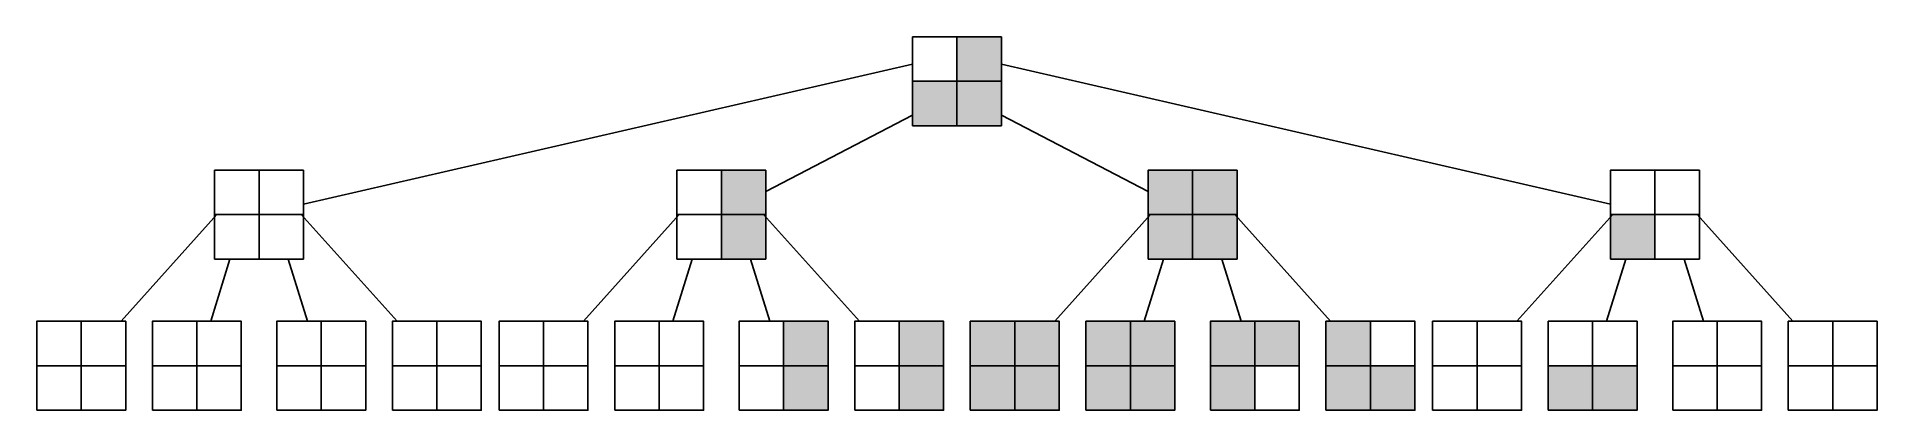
# Model space of a CAD drawing. Extents: x 0 to 207, y 0 to 42.
import ezdxf

# ---------------------------------------------------------------- set-up
doc = ezdxf.new("R2010")
doc.units = 0
doc.header["$MEASUREMENT"] = 0
doc.layers.get('0').update_dxf_attribs({"linetype": 'CONTINUOUS'})
doc.layers.add('CONNECTOR', color=7, linetype='CONTINUOUS')

msp = doc.modelspace()

# ---------------------------------------------------------------- hatches: boundary and pattern name
for points in [[(103.75, 37.25), (108.75, 37.25), (108.75, 42.25), (103.75, 42.25)], [(98.75, 32.25), (103.75, 32.25), (103.75, 37.25), (98.75, 37.25)], [(103.75, 32.25), (108.75, 32.25), (108.75, 37.25), (103.75, 37.25)], [(77.25, 22.25), (82.25, 22.25), (82.25, 27.25), (77.25, 27.25)], [(125.25, 22.25), (130.25, 22.25), (130.25, 27.25), (125.25, 27.25)], [(130.25, 22.25), (135.25, 22.25), (135.25, 27.25), (130.25, 27.25)], [(77.25, 17.25), (82.25, 17.25), (82.25, 22.25), (77.25, 22.25)], [(125.25, 17.25), (130.25, 17.25), (130.25, 22.25), (125.25, 22.25)], [(130.25, 17.25), (135.25, 17.25), (135.25, 22.25), (130.25, 22.25)], [(177.25, 17.25), (182.25, 17.25), (182.25, 22.25), (177.25, 22.25)], [(84.25, 5.25), (89.25, 5.25), (89.25, 10.25), (84.25, 10.25)], [(97.25, 5.25), (102.25, 5.25), (102.25, 10.25), (97.25, 10.25)], [(105.25, 5.25), (110.25, 5.25), (110.25, 10.25), (105.25, 10.25)], [(110.25, 5.25), (115.25, 5.25), (115.25, 10.25), (110.25, 10.25)], [(118.25, 5.25), (123.25, 5.25), (123.25, 10.25), (118.25, 10.25)], [(123.25, 5.25), (128.25, 5.25), (128.25, 10.25), (123.25, 10.25)], [(132.25, 5.25), (137.25, 5.25), (137.25, 10.25), (132.25, 10.25)], [(137.25, 5.25), (142.25, 5.25), (142.25, 10.25), (137.25, 10.25)], [(145.25, 5.25), (150.25, 5.25), (150.25, 10.25), (145.25, 10.25)], [(84.25, 0.25), (89.25, 0.25), (89.25, 5.25), (84.25, 5.25)], [(97.25, 0.25), (102.25, 0.25), (102.25, 5.25), (97.25, 5.25)], [(105.25, 0.25), (110.25, 0.25), (110.25, 5.25), (105.25, 5.25)], [(110.25, 0.25), (115.25, 0.25), (115.25, 5.25), (110.25, 5.25)], [(118.25, 0.25), (123.25, 0.25), (123.25, 5.25), (118.25, 5.25)], [(123.25, 0.25), (128.25, 0.25), (128.25, 5.25), (123.25, 5.25)], [(132.25, 0.25), (137.25, 0.25), (137.25, 5.25), (132.25, 5.25)], [(145.25, 0.25), (150.25, 0.25), (150.25, 5.25), (145.25, 5.25)], [(150.25, 0.25), (155.25, 0.25), (155.25, 5.25), (150.25, 5.25)], [(170.25, 0.25), (175.25, 0.25), (175.25, 5.25), (170.25, 5.25)], [(175.25, 0.25), (180.25, 0.25), (180.25, 5.25), (175.25, 5.25)]]:
    msp.add_hatch(color=10).paths.add_polyline_path(points)

# ---------------------------------------------------------------- linework, layer by layer
at = {"color": 7, "linetype": 'CONTINUOUS'}
for points in [[(98.75, 37.25), (103.75, 37.25), (103.75, 42.25), (98.75, 42.25)], [(103.75, 37.25), (108.75, 37.25), (108.75, 42.25), (103.75, 42.25)], [(98.75, 32.25), (103.75, 32.25), (103.75, 37.25), (98.75, 37.25)], [(103.75, 32.25), (108.75, 32.25), (108.75, 37.25), (103.75, 37.25)], [(20.25, 22.25), (25.25, 22.25), (25.25, 27.25), (20.25, 27.25)], [(25.25, 22.25), (30.25, 22.25), (30.25, 27.25), (25.25, 27.25)], [(72.25, 22.25), (77.25, 22.25), (77.25, 27.25), (72.25, 27.25)], [(77.25, 22.25), (82.25, 22.25), (82.25, 27.25), (77.25, 27.25)], [(125.25, 22.25), (130.25, 22.25), (130.25, 27.25), (125.25, 27.25)], [(130.25, 22.25), (135.25, 22.25), (135.25, 27.25), (130.25, 27.25)], [(177.25, 22.25), (182.25, 22.25), (182.25, 27.25), (177.25, 27.25)], [(182.25, 22.25), (187.25, 22.25), (187.25, 27.25), (182.25, 27.25)], [(20.25, 17.25), (25.25, 17.25), (25.25, 22.25), (20.25, 22.25)], [(25.25, 17.25), (30.25, 17.25), (30.25, 22.25), (25.25, 22.25)], [(72.25, 17.25), (77.25, 17.25), (77.25, 22.25), (72.25, 22.25)], [(77.25, 17.25), (82.25, 17.25), (82.25, 22.25), (77.25, 22.25)], [(125.25, 17.25), (130.25, 17.25), (130.25, 22.25), (125.25, 22.25)], [(130.25, 17.25), (135.25, 17.25), (135.25, 22.25), (130.25, 22.25)], [(177.25, 17.25), (182.25, 17.25), (182.25, 22.25), (177.25, 22.25)], [(182.25, 17.25), (187.25, 17.25), (187.25, 22.25), (182.25, 22.25)], [(0.25, 5.25), (5.25, 5.25), (5.25, 10.25), (0.25, 10.25)], [(5.25, 5.25), (10.25, 5.25), (10.25, 10.25), (5.25, 10.25)], [(13.25, 5.25), (18.25, 5.25), (18.25, 10.25), (13.25, 10.25)], [(18.25, 5.25), (23.25, 5.25), (23.25, 10.25), (18.25, 10.25)], [(27.25, 5.25), (32.25, 5.25), (32.25, 10.25), (27.25, 10.25)], [(32.25, 5.25), (37.25, 5.25), (37.25, 10.25), (32.25, 10.25)], [(40.25, 5.25), (45.25, 5.25), (45.25, 10.25), (40.25, 10.25)], [(45.25, 5.25), (50.25, 5.25), (50.25, 10.25), (45.25, 10.25)], [(52.25, 5.25), (57.25, 5.25), (57.25, 10.25), (52.25, 10.25)], [(57.25, 5.25), (62.25, 5.25), (62.25, 10.25), (57.25, 10.25)], [(65.25, 5.25), (70.25, 5.25), (70.25, 10.25), (65.25, 10.25)], [(70.25, 5.25), (75.25, 5.25), (75.25, 10.25), (70.25, 10.25)], [(79.25, 5.25), (84.25, 5.25), (84.25, 10.25), (79.25, 10.25)], [(84.25, 5.25), (89.25, 5.25), (89.25, 10.25), (84.25, 10.25)], [(92.25, 5.25), (97.25, 5.25), (97.25, 10.25), (92.25, 10.25)], [(97.25, 5.25), (102.25, 5.25), (102.25, 10.25), (97.25, 10.25)], [(105.25, 5.25), (110.25, 5.25), (110.25, 10.25), (105.25, 10.25)], [(110.25, 5.25), (115.25, 5.25), (115.25, 10.25), (110.25, 10.25)], [(118.25, 5.25), (123.25, 5.25), (123.25, 10.25), (118.25, 10.25)], [(123.25, 5.25), (128.25, 5.25), (128.25, 10.25), (123.25, 10.25)], [(132.25, 5.25), (137.25, 5.25), (137.25, 10.25), (132.25, 10.25)], [(137.25, 5.25), (142.25, 5.25), (142.25, 10.25), (137.25, 10.25)], [(145.25, 5.25), (150.25, 5.25), (150.25, 10.25), (145.25, 10.25)], [(150.25, 5.25), (155.25, 5.25), (155.25, 10.25), (150.25, 10.25)], [(157.25, 5.25), (162.25, 5.25), (162.25, 10.25), (157.25, 10.25)], [(162.25, 5.25), (167.25, 5.25), (167.25, 10.25), (162.25, 10.25)], [(170.25, 5.25), (175.25, 5.25), (175.25, 10.25), (170.25, 10.25)], [(175.25, 5.25), (180.25, 5.25), (180.25, 10.25), (175.25, 10.25)], [(184.25, 5.25), (189.25, 5.25), (189.25, 10.25), (184.25, 10.25)], [(189.25, 5.25), (194.25, 5.25), (194.25, 10.25), (189.25, 10.25)], [(197.25, 5.25), (202.25, 5.25), (202.25, 10.25), (197.25, 10.25)], [(202.25, 5.25), (207.25, 5.25), (207.25, 10.25), (202.25, 10.25)], [(0.25, 0.25), (5.25, 0.25), (5.25, 5.25), (0.25, 5.25)], [(5.25, 0.25), (10.25, 0.25), (10.25, 5.25), (5.25, 5.25)], [(13.25, 0.25), (18.25, 0.25), (18.25, 5.25), (13.25, 5.25)], [(18.25, 0.25), (23.25, 0.25), (23.25, 5.25), (18.25, 5.25)], [(27.25, 0.25), (32.25, 0.25), (32.25, 5.25), (27.25, 5.25)], [(32.25, 0.25), (37.25, 0.25), (37.25, 5.25), (32.25, 5.25)], [(40.25, 0.25), (45.25, 0.25), (45.25, 5.25), (40.25, 5.25)], [(45.25, 0.25), (50.25, 0.25), (50.25, 5.25), (45.25, 5.25)], [(52.25, 0.25), (57.25, 0.25), (57.25, 5.25), (52.25, 5.25)], [(57.25, 0.25), (62.25, 0.25), (62.25, 5.25), (57.25, 5.25)], [(65.25, 0.25), (70.25, 0.25), (70.25, 5.25), (65.25, 5.25)], [(70.25, 0.25), (75.25, 0.25), (75.25, 5.25), (70.25, 5.25)], [(79.25, 0.25), (84.25, 0.25), (84.25, 5.25), (79.25, 5.25)], [(84.25, 0.25), (89.25, 0.25), (89.25, 5.25), (84.25, 5.25)], [(92.25, 0.25), (97.25, 0.25), (97.25, 5.25), (92.25, 5.25)], [(97.25, 0.25), (102.25, 0.25), (102.25, 5.25), (97.25, 5.25)], [(105.25, 0.25), (110.25, 0.25), (110.25, 5.25), (105.25, 5.25)], [(110.25, 0.25), (115.25, 0.25), (115.25, 5.25), (110.25, 5.25)], [(118.25, 0.25), (123.25, 0.25), (123.25, 5.25), (118.25, 5.25)], [(123.25, 0.25), (128.25, 0.25), (128.25, 5.25), (123.25, 5.25)], [(132.25, 0.25), (137.25, 0.25), (137.25, 5.25), (132.25, 5.25)], [(137.25, 0.25), (142.25, 0.25), (142.25, 5.25), (137.25, 5.25)], [(145.25, 0.25), (150.25, 0.25), (150.25, 5.25), (145.25, 5.25)], [(150.25, 0.25), (155.25, 0.25), (155.25, 5.25), (150.25, 5.25)], [(157.25, 0.25), (162.25, 0.25), (162.25, 5.25), (157.25, 5.25)], [(162.25, 0.25), (167.25, 0.25), (167.25, 5.25), (162.25, 5.25)], [(170.25, 0.25), (175.25, 0.25), (175.25, 5.25), (170.25, 5.25)], [(175.25, 0.25), (180.25, 0.25), (180.25, 5.25), (175.25, 5.25)], [(184.25, 0.25), (189.25, 0.25), (189.25, 5.25), (184.25, 5.25)], [(189.25, 0.25), (194.25, 0.25), (194.25, 5.25), (189.25, 5.25)], [(197.25, 0.25), (202.25, 0.25), (202.25, 5.25), (197.25, 5.25)], [(202.25, 0.25), (207.25, 0.25), (207.25, 5.25), (202.25, 5.25)]]:
    msp.add_lwpolyline(points, close=True, dxfattribs=at)
at = {"layer": 'CONNECTOR', "linetype": 'CONTINUOUS'}
for p, q in [((30.25, 23.41), (98.75, 39.18)), ((177.25, 23.41), (108.75, 39.18)), ((82.25, 24.86), (98.75, 33.45)), ((125.25, 24.86), (108.75, 33.45)), ((9.74, 10.25), (20.51, 22.25)), ((40.77, 10.25), (30, 22.25)), ((61.74, 10.25), (72.51, 22.25)), ((92.77, 10.25), (82, 22.25)), ((114.74, 10.25), (125.51, 22.25)), ((145.77, 10.25), (135, 22.25)), ((166.74, 10.25), (177.51, 22.25)), ((197.77, 10.25), (187, 22.25)), ((19.81, 10.25), (21.98, 17.25)), ((30.7, 10.25), (28.53, 17.25)), ((71.81, 10.25), (73.98, 17.25)), ((82.7, 10.25), (80.53, 17.25)), ((124.81, 10.25), (126.98, 17.25)), ((135.7, 10.25), (133.53, 17.25)), ((176.81, 10.25), (178.98, 17.25)), ((187.7, 10.25), (185.53, 17.25))]:
    msp.add_line(p, q, dxfattribs=at)

doc.saveas('drawing.dxf')
